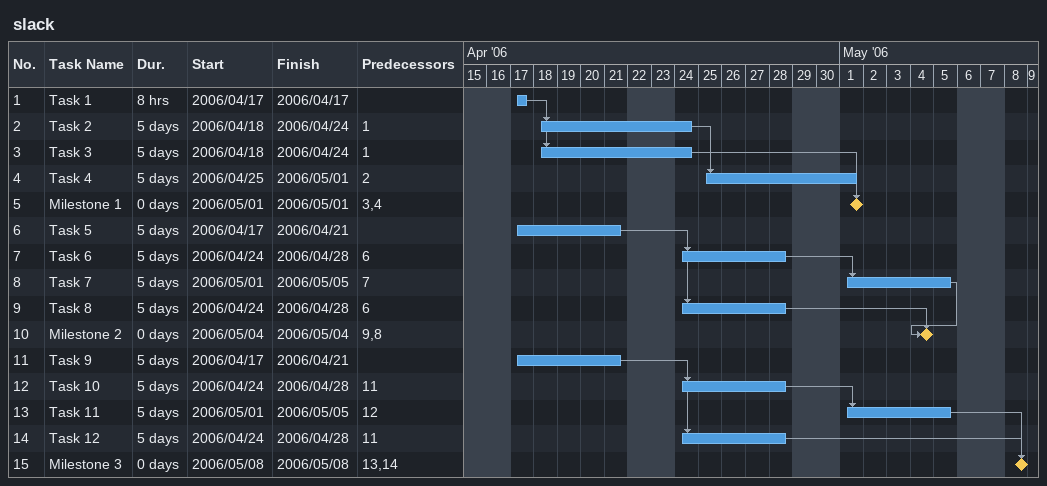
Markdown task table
slack

| ID | Task | Duration | Start | Finish | Predecessors |
|---|---|---|---|---|---|
| 1 | Task 1 | 8h | 2006-04-17 | 2006-04-17 |  |
| 2 | Task 2 | 5d | 2006-04-18 | 2006-04-24 | 1 |
| 3 | Task 3 | 5d | 2006-04-18 | 2006-04-24 | 1 |
| 4 | Task 4 | 5d | 2006-04-25 | 2006-05-01 | 2 |
| 5 | Milestone 1 | 0d | 2006-05-01 | 2006-05-01 | 3, 4 |
| 6 | Task 5 | 5d | 2006-04-17 | 2006-04-21 |  |
| 7 | Task 6 | 5d | 2006-04-24 | 2006-04-28 | 6 |
| 8 | Task 7 | 5d | 2006-05-01 | 2006-05-05 | 7 |
| 9 | Task 8 | 5d | 2006-04-24 | 2006-04-28 | 6 |
| 10 | Milestone 2 | 0d | 2006-05-04 | 2006-05-04 | 9, 8 |
| 11 | Task 9 | 5d | 2006-04-17 | 2006-04-21 |  |
| 12 | Task 10 | 5d | 2006-04-24 | 2006-04-28 | 11 |
| 13 | Task 11 | 5d | 2006-05-01 | 2006-05-05 | 12 |
| 14 | Task 12 | 5d | 2006-04-24 | 2006-04-28 | 11 |
| 15 | Milestone 3 | 0d | 2006-05-08 | 2006-05-08 | 13, 14 |
